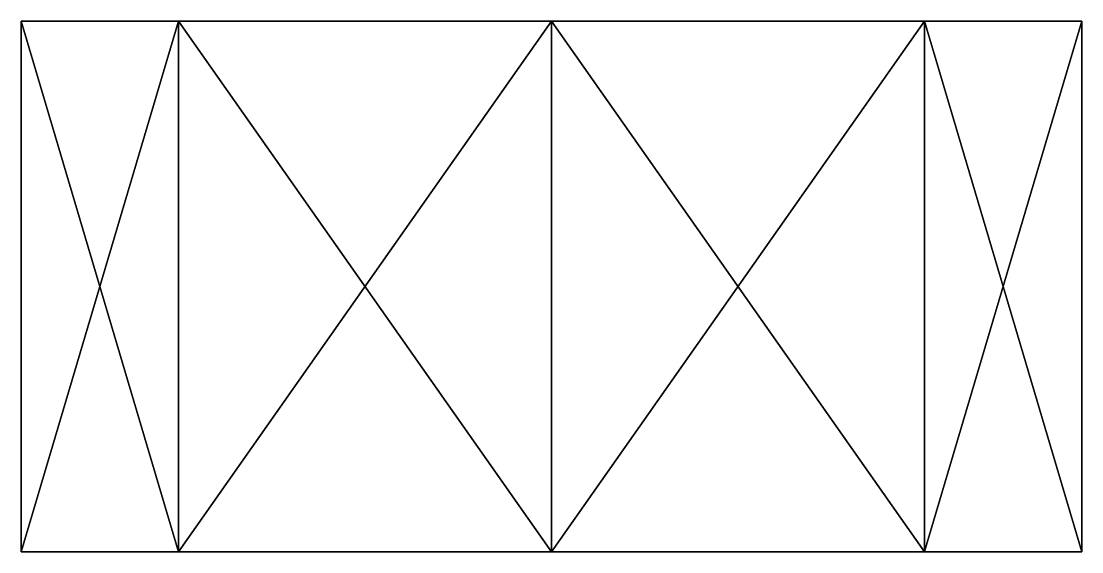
# Model space of a CAD drawing. Extents: x -64 to 64, y -32 to 32.
import ezdxf

# ---------------------------------------------------------------- set-up
doc = ezdxf.new("R2010")
doc.units = 0

msp = doc.modelspace()

# ---------------------------------------------------------------- meshes
at = {"layer": 'OBJECT000', "color": 50}
mesh = msp.add_polyface(dxfattribs=at)
corners = [(-45, -32, -46), (-64, -32), (-45, -32, 46), (0, -32, 64), (45, -31.976563, 46.009399), (64, -32), (45, -32, -46), (0, -32, -64), (0, 31.999878, 64), (-45, 32, 46), (-64, 32, -0.004272), (-45, 32, -46), (0, 32, -63.999146), (45, 32, -46), (64, 32, -0.008057), (45, 32, 46)]
mesh.append_faces([[corners[k] for k in face] for face in [(1, 7, 0), (9, 15, 8), (12, 6, 13), (13, 5, 14), (14, 4, 15), (3, 15, 4), (2, 8, 3), (1, 9, 2), (0, 10, 1), (11, 7, 12)]], dxfattribs={"vtx0": -1})
mesh.append_faces([[corners[k] for k in face] for face in [(1, 3, 4), (1, 4, 5), (1, 5, 6), (1, 6, 7), (9, 11, 12), (9, 12, 13), (9, 13, 14), (9, 14, 15)]], dxfattribs={"vtx0": -1, "vtx2": -1})
mesh.append_faces([[corners[k] for k in face] for face in [(1, 2, 3), (9, 10, 11), (12, 7, 6), (13, 6, 5), (14, 5, 4), (3, 8, 15), (2, 9, 8), (1, 10, 9), (0, 11, 10), (11, 0, 7)]], dxfattribs={"vtx2": -1})

doc.saveas('drawing.dxf')
